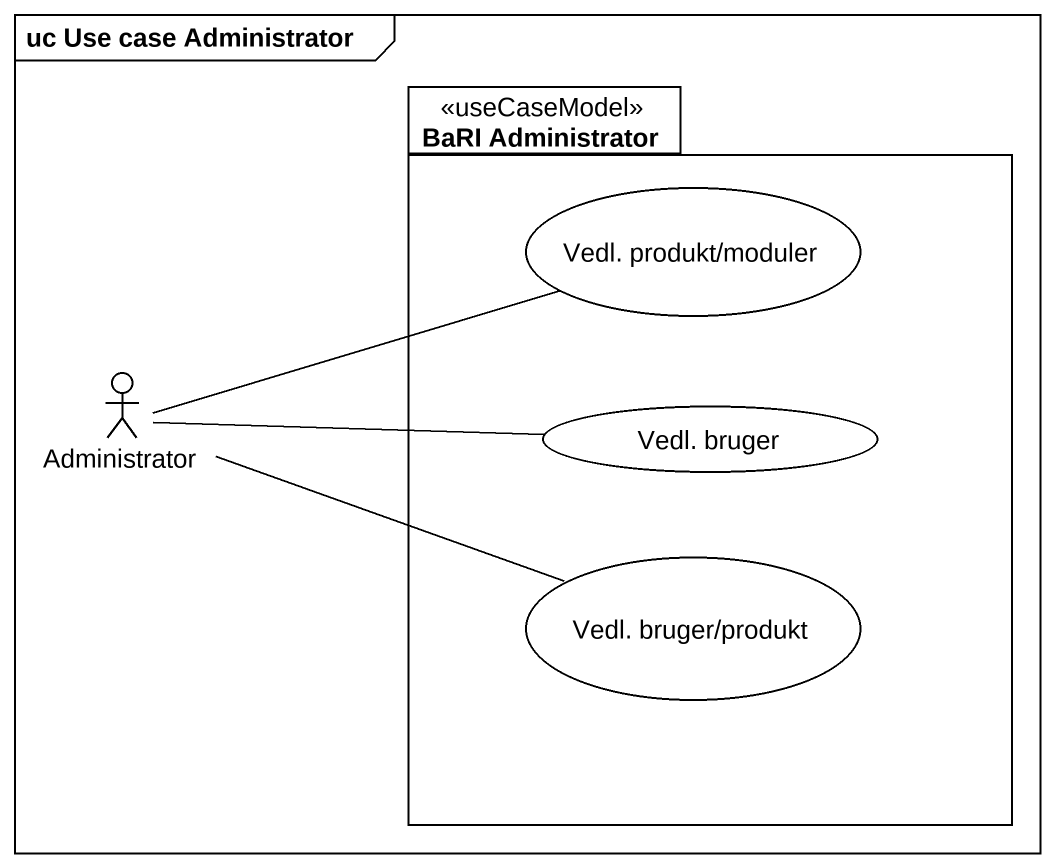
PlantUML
@startuml
mainframe uc Use case Administrator
package "BaRI Administrator" as BaRI_Administrator <<useCaseModel>> {
  usecase "Vedl. produkt/moduler" as Vedl_produkt_moduler
  usecase "Vedl. bruger" as Vedl_bruger
  usecase "Vedl. bruger/produkt" as Vedl_bruger_produkt
}
actor Administrator
Administrator -right- Vedl_produkt_moduler
Administrator -right- Vedl_bruger
Administrator -right- Vedl_bruger_produkt
@enduml
